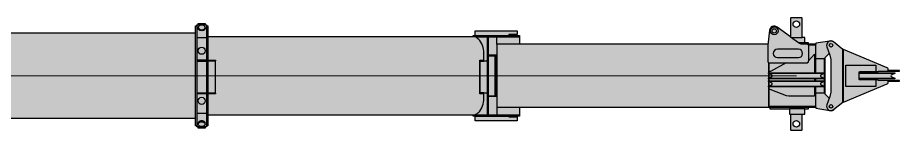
# Model space of a CAD drawing. Header units: millimetres. Extents: x -4300 to 16918, y -16722 to 12457.
# Drawn here: x 9532 to 16918, y -12677 to -11737 of the extents above; entities that cross this region are included whole.
import ezdxf

# ---------------------------------------------------------------- set-up
doc = ezdxf.new("R2010")
doc.units = ezdxf.units.MM
doc.set_wipeout_variables(frame=1)
doc.layers.add('Техника KA-1300SL', color=250, linetype='Continuous')
doc.layers.add('Техника KA-1300SL Штрих', color=7, linetype='Continuous', true_color=0xffe79e)

# ---------------------------------------------------------------- blocks, each defined once
blk = doc.blocks.new('KA-1300SL-20230729.074621')
at = {"color": 0, "linetype": 'ByBlock', "lineweight": -2, "ltscale": 30, "transparency": 16777216}
blk.add_wipeout([(254, 31.5), (254, 23.1), (226.2, 11.5), (226.2, 11.5), (220.6, 6.9), (218.5, 0), (220.6, -6.9), (226.2, -11.5), (226.2, -11.5), (254, -23.1), (254, -31.5), (0, -31.5), (-254, -31.5), (-254, -23.1), (-226.2, -11.5), (-226.2, -11.5), (-220.6, -6.9), (-218.5, 0), (-220.6, 6.9), (-226.2, 11.5), (-226.2, 11.5), (-254, 23.1), (-254, 31.5), (0, 31.5)], dxfattribs=at)
at = {"layer": 'Техника KA-1300SL Штрих', "ltscale": 30, "transparency": 16777216}
h = blk.add_hatch(color=256, dxfattribs=at)
h.dxf.hatch_style = 1
h.set_gradient(color1=(132, 132, 132), tint=1, name='CYLINDER')
edge = h.paths.add_edge_path()
edge.add_line((0, 31.5), (254, 31.5))
edge.add_line((254, 31.5), (254, 23.1))
edge.add_line((254, 23.1), (226.2, 11.5))
edge.add_arc((231, 0), 12.5, 112.50114, 247.49886)
edge.add_line((226.2, -11.5), (254, -23.1))
edge.add_line((254, -23.1), (254, -31.5))
edge.add_line((254, -31.5), (0, -31.5))
edge.add_line((0, -31.5), (-254, -31.5))
edge.add_line((-254, -31.5), (-254, -23.1))
edge.add_line((-254, -23.1), (-226.2, -11.5))
edge.add_arc((-231, 0), 12.5, 292.50114, 427.49886)
edge.add_line((-226.2, 11.5), (-254, 23.1))
edge.add_line((-254, 23.1), (-254, 31.5))
edge.add_line((-254, 31.5), (0, 31.5))
at = {"color": 0, "linetype": 'ByBlock', "lineweight": -2, "ltscale": 30, "transparency": 16777216}
blk.add_lwpolyline([(0, 31.5), (254, 31.5), (254, 23.1), (226.2, 11.5, 0.668164), (226.2, -11.5), (254, -23.1), (254, -31.5), (0, -31.5), (-254, -31.5), (-254, -23.1), (-226.2, -11.5, 0.668164), (-226.2, 11.5), (-254, 23.1), (-254, 31.5)], format="xyb", close=True, dxfattribs=at)
at = {"color": 0, "linetype": 'ByBlock', "lineweight": 9, "ltscale": 30, "transparency": 16777216}
for points in [[(-254, 23.1), (254, 23.1)], [(254, -23.1), (-254, -23.1)]]:
    blk.add_lwpolyline(points, dxfattribs=at)
blk = doc.blocks.new('KA-1300SL-20231017.141251')
at = {"color": 0, "linetype": 'ByBlock', "lineweight": -2, "ltscale": 30, "transparency": 16777216, "xscale": 0.9229999999999999, "yscale": 0.8095238095238095, "zscale": 0.8095238095238095, "rotation": 89.99999999999999}
blk.add_blockref('KA-1300SL-20230729.074621', (0, 300), dxfattribs=at)
at = {"color": 0, "linetype": 'ByBlock', "lineweight": -2, "transparency": 16777216}
blk.add_wipeout([(-34.5, 237.7), (-34.5, 394.7), (-39, 394.7), (-39, 572.9), (-43.5, 572.9), (-43.5, 482.9), (-43.5, 482.9), (-43.9, 481), (-45, 479.4), (-46.6, 478.4), (-48.5, 478), (-48.5, 478), (-58.3, 478), (-58.3, 478), (-61.2, 477.6), (-63.9, 476.3), (-66, 474.4), (-67.6, 471.8), (-67.6, 471.8), (-220, 105.5), (-220, 98.4), (-282.4, 21.4), (-282.4, 21.4), (-289.7, 6.2), (-289.2, -10.8), (-280.8, -25.5), (-266.6, -34.7), (-249.8, -36.3), (-242.8, -34.5), (-171.7, -8.3), (-137.2, -2.2), (137.2, -2.2), (171.7, -8.3), (242.8, -34.5), (242.8, -34.5), (259.6, -36.4), (275.4, -30.2), (286.5, -17.5), (290.5, -1), (286.4, 15.4), (282.4, 21.4), (220, 98.4), (220, 105.5), (67.6, 471.8), (67.6, 471.8), (66, 474.4), (63.9, 476.3), (61.2, 477.6), (58.3, 478), (58.3, 478), (48.5, 478), (48.5, 478), (46.6, 478.4), (45, 479.4), (43.9, 481), (43.5, 482.9), (43.5, 482.9), (43.5, 572.9), (39, 572.9), (39, 394.7), (34.5, 394.7), (34.5, 237.7), (30, 234.9), (-30, 234.9)], dxfattribs=at)
at = {"layer": 'Техника KA-1300SL Штрих', "transparency": 16777216}
h = blk.add_hatch(color=256, dxfattribs=at)
h.dxf.hatch_style = 1
edge = h.paths.add_edge_path()
edge.add_line((-30, 234.9), (-34.5, 237.7))
edge.add_line((-34.5, 237.7), (-34.5, 394.7))
edge.add_line((-34.5, 394.7), (-39, 394.7))
edge.add_line((-39, 394.7), (-39, 572.9))
edge.add_line((-39, 572.9), (-43.5, 572.9))
edge.add_line((-43.5, 572.9), (-43.5, 482.9))
edge.add_arc((-48.5, 483), 5.02, 270.08509, 359.10222, ccw=False)
edge.add_line((-48.5, 478), (-58.3, 478))
edge.add_arc((-58.3, 468), 9.98, 89.95374, 157.52738)
edge.add_line((-67.6, 471.8), (-220, 105.5))
edge.add_line((-220, 105.5), (-220, 98.4))
edge.add_line((-220, 98.4), (-282.4, 21.4))
edge.add_arc((-255, -1.2), 35.5, 140.4213, 290.24929)
edge.add_line((-242.8, -34.5), (-171.7, -8.3))
edge.add_line((-171.7, -8.3), (-137.2, -2.2))
edge.add_line((-137.2, -2.2), (137.2, -2.2))
edge.add_line((137.2, -2.2), (171.7, -8.3))
edge.add_line((171.7, -8.3), (242.8, -34.5))
edge.add_arc((255, -1.2), 35.5, 249.75071, 399.5787)
edge.add_line((282.4, 21.4), (220, 98.4))
edge.add_line((220, 98.4), (220, 105.5))
edge.add_line((220, 105.5), (67.6, 471.8))
edge.add_arc((58.3, 468), 9.98, 22.47262, 90.04626)
edge.add_line((58.3, 478), (48.5, 478))
edge.add_arc((48.5, 483), 5.02, 180.89778, 269.91491, ccw=False)
edge.add_line((43.5, 482.9), (43.5, 572.9))
edge.add_line((43.5, 572.9), (39, 572.9))
edge.add_line((39, 572.9), (39, 394.7))
edge.add_line((39, 394.7), (34.5, 394.7))
edge.add_line((34.5, 394.7), (34.5, 237.7))
edge.add_line((34.5, 237.7), (30, 234.9))
edge.add_line((30, 234.9), (-30, 234.9))
at = {"color": 0, "linetype": 'ByBlock', "lineweight": -2, "transparency": 16777216}
blk.add_lwpolyline([(-30, 234.9), (-34.5, 237.7), (-34.5, 394.7), (-39, 394.7), (-39, 572.9), (-43.5, 572.9), (-43.5, 482.9, -0.409198), (-48.5, 478), (-58.3, 478, 0.303698), (-67.6, 471.8), (-220, 105.5), (-220, 98.4), (-282.4, 21.4, 0.766135), (-242.8, -34.5), (-171.7, -8.3), (-137.2, -2.2), (137.2, -2.2), (171.7, -8.3), (242.8, -34.5, 0.766135), (282.4, 21.4), (220, 98.4), (220, 105.5), (67.6, 471.8, 0.303698), (58.3, 478), (48.5, 478, -0.409198), (43.5, 482.9), (43.5, 572.9), (39, 572.9), (39, 394.7), (34.5, 394.7), (34.5, 237.7), (30, 234.9)], format="xyb", close=True, dxfattribs=at)
for points in [[(35, 374.8), (90, 374.8), (90, 123.5), (-90, 123.5), (-90, 374.8), (-35, 374.8)], [(220, 105.5), (-220, 105.5)], [(220, 98.4), (-220, 98.4)]]:
    blk.add_lwpolyline(points, dxfattribs=at)
for centre in [(-255.1, 0), (255.1, 0)]:
    blk.add_circle(centre, 15.1, dxfattribs=at)
blk = doc.blocks.new('KA-1300SL-20230312.210725')
at = {"color": 0, "linetype": 'ByBlock', "lineweight": -2, "transparency": 16777216}
blk.add_wipeout([(-316, -230), (-316, -230), (-324.6, -244.7), (-325.6, -261.7), (-318.6, -277.3), (-305.2, -287.9), (-288.4, -291.1), (-279.9, -289.7), (-162, -271), (-162, -263), (-102, -263), (-102, -275), (-69.9, -275), (-69.9, -320), (-50, -320), (-50, -482), (-47, -485), (47, -485), (50, -482), (50, -325.6), (161.4, -407.3), (161.4, -407.3), (177.9, -414.3), (195.9, -413.5), (211.7, -404.8), (222.1, -390.1), (224.8, -379.6), (239, -257), (239, -117), (229, -107), (229, 263), (223, 263), (223, 275), (57, 275), (57, 320), (50, 320), (50, 452), (47, 455), (-47, 455), (-50, 452), (-50, 320), (-69.9, 320), (-69.9, 275), (-102, 275), (-102, 263), (-162, 263), (-162, 271), (-279.9, 289.7), (-279.9, 289.7), (-297, 290.5), (-312.5, 283.4), (-323, 269.9), (-326.1, 253.2), (-321.2, 236.8), (-316, 230), (-241.5, 152.5), (-241.5, -152.5)], dxfattribs=at)
at = {"layer": 'Техника KA-1300SL Штрих', "ltscale": 30, "transparency": 16777216}
h = blk.add_hatch(color=256, dxfattribs=at)
h.dxf.hatch_style = 1
edge = h.paths.add_edge_path()
edge.add_line((-241.5, -152.5), (-316, -230))
edge.add_arc((-290.2, -255.1), 36, 135.74524, 286.52399)
edge.add_line((-279.9, -289.7), (-162, -271))
edge.add_line((-162, -271), (-162, -263))
edge.add_line((-162, -263), (-102, -263))
edge.add_line((-102, -263), (-102, -275))
edge.add_line((-102, -275), (-69.9, -275))
edge.add_line((-69.9, -275), (-69.9, -320))
edge.add_line((-69.9, -320), (-50, -320))
edge.add_line((-50, -320), (-50, -482))
edge.add_line((-50, -482), (-47, -485))
edge.add_line((-47, -485), (47, -485))
edge.add_line((47, -485), (50, -482))
edge.add_line((50, -482), (50, -325.6))
edge.add_line((50, -325.6), (161.4, -407.3))
edge.add_arc((185, -374.9), 40, 233.81429, 353.29285)
edge.add_line((224.8, -379.6), (239, -257))
edge.add_line((239, -257), (239, -117))
edge.add_line((239, -117), (229, -107))
edge.add_line((229, -107), (229, 263))
edge.add_line((229, 263), (223, 263))
edge.add_line((223, 263), (223, 275))
edge.add_line((223, 275), (57, 275))
edge.add_line((57, 275), (57, 320))
edge.add_line((57, 320), (50, 320))
edge.add_line((50, 320), (50, 452))
edge.add_line((50, 452), (47, 455))
edge.add_line((47, 455), (-47, 455))
edge.add_line((-47, 455), (-50, 452))
edge.add_line((-50, 452), (-50, 320))
edge.add_line((-50, 320), (-69.9, 320))
edge.add_line((-69.9, 320), (-69.9, 275))
edge.add_line((-69.9, 275), (-102, 275))
edge.add_line((-102, 275), (-102, 263))
edge.add_line((-102, 263), (-162, 263))
edge.add_line((-162, 263), (-162, 271))
edge.add_line((-162, 271), (-279.9, 289.7))
edge.add_arc((-290.2, 255.1), 36, 73.47601, 224.25476)
edge.add_line((-316, 230), (-241.5, 152.5))
edge.add_line((-241.5, 152.5), (-241.5, -152.5))
edge = h.paths.add_edge_path(flags=16)
edge.add_arc((0, 400), 27.5, 0, 360)
edge = h.paths.add_edge_path(flags=16)
edge.add_arc((0, -430), 27.5, 0, 360)
at = {"color": 0, "linetype": 'ByBlock', "lineweight": -2, "transparency": 16777216}
for points in [[(-241.5, -152.5), (-316, -230, 0.77274), (-279.9, -289.7), (-162, -271), (-162, -263), (-102, -263), (-102, -275), (-69.9, -275), (-69.9, -320), (-50, -320), (-50, -482), (-47, -485), (47, -485), (50, -482), (50, -325.6), (161.4, -407.3, 0.574321), (224.8, -379.6), (239, -257), (239, -117), (229, -107), (229, 263), (223, 263), (223, 275), (57, 275), (57, 320), (50, 320), (50, 452), (47, 455), (-47, 455), (-50, 452), (-50, 320), (-69.9, 320), (-69.9, 275), (-102, 275), (-102, 263), (-162, 263), (-162, 271), (-279.9, 289.7, 0.77274), (-316, 230), (-241.5, 152.5)], [(-17.8, -152, 1), (-17.8, -222), (159, -222, 1), (159, -152)]]:
    blk.add_lwpolyline(points, format="xyb", close=True, dxfattribs=at)
for points in [[(50, 320), (-50, 320)], [(-162, 263), (-162, -263)], [(-161, 257), (229, 257)], [(223, 263), (-102, 263)], [(-69.9, 275), (57, 275)], [(229, -107), (-91, -107), (-101, -117), (-101, -125.2), (-153, -179.2), (-153, 170), (63, 170), (82, 168.2), (219, 115), (229, 115)], [(-161, -145), (-232.8, -145), (-232.8, 145), (-161, 145)], [(84.7, -107), (217.5, -37), (229, -37)], [(-161, -257), (-101, -257)], [(-95, -263), (-102, -263)], [(-69.9, -275), (-19.2, -275)], [(42.3, -320), (-50, -320)]]:
    blk.add_lwpolyline(points, dxfattribs=at)
blk.add_lwpolyline([(50, -325.6), (-16.8, -276.7, 0.159255), (-46.4, -267), (-91, -267), (-101, -257), (-101, -125.2)], format="xyb", dxfattribs=at)
for centre, radius in [((0, 400), 27.5), ((-290.2, 255.1), 15.1), ((-290.2, -255.1), 15.1), ((185, -375), 32.5), ((185, -375), 18), ((0, -430), 27.5)]:
    blk.add_circle(centre, radius, dxfattribs=at)
at = {"color": 0, "linetype": 'ByBlock', "lineweight": -2, "ltscale": 30, "transparency": 16777216, "xscale": 0.9229999999999999, "yscale": 0.8095238095238095, "zscale": 0.8095238095238095, "rotation": 180}
blk.add_blockref('KA-1300SL-20230729.074621', (0, 67.5), dxfattribs=at)
blk.add_blockref('KA-1300SL-20230729.074621', (0, 0), dxfattribs=at)
at = {"color": 0, "linetype": 'ByBlock', "lineweight": -2, "transparency": 16777216, "rotation": 90}
blk.add_blockref('KA-1300SL-20231017.141251', (-290.2, 0), dxfattribs=at)
blk = doc.blocks.new('KA-1300SL-20230312.205345')
at = {"color": 0, "linetype": 'ByBlock', "lineweight": -2, "transparency": 16777216}
blk.add_wipeout([(-297.9, 263), (-297.9, 336.5), (-207.9, 336.5), (-207.9, 343.5), (-277.9, 343.5), (-277.9, 376.5), (74.4, 376.5), (74.4, 336.5), (92.1, 336.5), (92.1, 326.5), (68.9, 326.5), (68.9, 321.5), (68.9, 321.5), (59.2, 316.3), (50.3, 309.9), (42.3, 302.4), (35.3, 294), (35.3, 294), (35.3, 294), (19.5, 266.5), (8.1, 236.8), (1.6, 205.7), (0, 174), (0, 174), (0, 150.5), (35.1, 150.5), (35.1, 144.5), (0, 144.5), (0, 141), (34.3, 141), (34.3, -121), (0, -121), (0, -124.5), (35.1, -124.5), (35.1, -130.5), (0, -130.5), (0, -174), (0, -174), (1.6, -205.7), (8.1, -236.8), (19.5, -266.5), (35.3, -294), (35.3, -294), (35.3, -294), (42.3, -302.4), (50.3, -309.9), (59.2, -316.3), (68.9, -321.5), (68.9, -321.5), (68.9, -326.5), (92.1, -326.5), (92.1, -336.5), (74.4, -336.5), (74.4, -376.5), (-277.9, -376.5), (-277.9, -343.5), (-207.9, -343.5), (-207.9, -336.5), (-297.9, -336.5), (-297.9, -263), (-107.9, -263), (-107.9, 263)], dxfattribs=at)
at = {"layer": 'Техника KA-1300SL Штрих', "ltscale": 30, "transparency": 16777216}
h = blk.add_hatch(color=256, dxfattribs=at)
h.dxf.hatch_style = 1
edge = h.paths.add_edge_path()
edge.add_line((-107.9, 263), (-297.9, 263))
edge.add_line((-297.9, 263), (-297.9, 336.5))
edge.add_line((-297.9, 336.5), (-207.9, 336.5))
edge.add_line((-207.9, 336.5), (-207.9, 343.5))
edge.add_line((-207.9, 343.5), (-277.9, 343.5))
edge.add_line((-277.9, 343.5), (-277.9, 376.5))
edge.add_line((-277.9, 376.5), (74.4, 376.5))
edge.add_line((74.4, 376.5), (74.4, 336.5))
edge.add_line((74.4, 336.5), (92.1, 336.5))
edge.add_line((92.1, 336.5), (92.1, 326.5))
edge.add_line((92.1, 326.5), (68.9, 326.5))
edge.add_line((68.9, 326.5), (68.9, 321.5))
edge.add_arc((104.4, 243.9), 85.3, 114.63853, 144.07349)
edge.add_arc((201.6, 179.8), 201.7, 145.52231, 181.65831)
edge.add_line((0, 174), (0, 150.5))
edge.add_line((0, 150.5), (35.1, 150.5))
edge.add_line((35.1, 150.5), (35.1, 144.5))
edge.add_line((35.1, 144.5), (0, 144.5))
edge.add_line((0, 144.5), (0, 141))
edge.add_line((0, 141), (34.3, 141))
edge.add_line((34.3, 141), (34.3, -121))
edge.add_line((34.3, -121), (0, -121))
edge.add_line((0, -121), (0, -124.5))
edge.add_line((0, -124.5), (35.1, -124.5))
edge.add_line((35.1, -124.5), (35.1, -130.5))
edge.add_line((35.1, -130.5), (0, -130.5))
edge.add_line((0, -130.5), (0, -174))
edge.add_arc((201.6, -179.8), 201.7, 178.34169, 214.47769)
edge.add_arc((104.4, -243.9), 85.3, 215.92651, 245.36147)
edge.add_line((68.9, -321.5), (68.9, -326.5))
edge.add_line((68.9, -326.5), (92.1, -326.5))
edge.add_line((92.1, -326.5), (92.1, -336.5))
edge.add_line((92.1, -336.5), (74.4, -336.5))
edge.add_line((74.4, -336.5), (74.4, -376.5))
edge.add_line((74.4, -376.5), (-277.9, -376.5))
edge.add_line((-277.9, -376.5), (-277.9, -343.5))
edge.add_line((-277.9, -343.5), (-207.9, -343.5))
edge.add_line((-207.9, -343.5), (-207.9, -336.5))
edge.add_line((-207.9, -336.5), (-297.9, -336.5))
edge.add_line((-297.9, -336.5), (-297.9, -263))
edge.add_line((-297.9, -263), (-107.9, -263))
edge.add_line((-107.9, -263), (-107.9, 263))
h.paths.add_polyline_path([(34.3, 141), (-29.2, 141), (-29.2, -121), (34.3, -121)], flags=17)
h = blk.add_hatch(color=256, dxfattribs=at)
h.dxf.hatch_style = 1
h.set_gradient(color1=(173, 173, 173), tint=1, name='CYLINDER')
h.paths.add_polyline_path([(34.3, 141), (-29.2, 141), (-29.2, -121), (34.3, -121)])
at = {"color": 0, "linetype": 'ByBlock', "lineweight": -2, "transparency": 16777216}
blk.add_lwpolyline([(-107.9, 263), (-297.9, 263), (-297.9, 336.5), (-207.9, 336.5), (-207.9, 343.5), (-277.9, 343.5), (-277.9, 376.5), (74.4, 376.5), (74.4, 336.5), (92.1, 336.5), (92.1, 326.5), (68.9, 326.5), (68.9, 321.5, 0.129145), (35.3, 294, 0.158993), (0, 174), (0, 150.5), (35.1, 150.5), (35.1, 144.5), (0, 144.5), (0, 141), (34.3, 141), (34.3, -121), (0, -121), (0, -124.5), (35.1, -124.5), (35.1, -130.5), (0, -130.5), (0, -174, 0.158993), (35.3, -294, 0.129145), (68.9, -321.5), (68.9, -326.5), (92.1, -326.5), (92.1, -336.5), (74.4, -336.5), (74.4, -376.5), (-277.9, -376.5), (-277.9, -343.5), (-207.9, -343.5), (-207.9, -336.5), (-297.9, -336.5), (-297.9, -263), (-107.9, -263)], format="xyb", close=True, dxfattribs=at)
for points in [[(68.9, 326.5), (-297.9, 326.5)], [(74.4, 336.5), (-207.9, 336.5)], [(-107.9, 263), (-107.9, 326.5)], [(-37.9, 326.5), (-37.9, -326.5)], [(-29.9, 326.5), (-29.9, -326.5)], [(-107.9, 171.5), (-37.9, 171.5)], [(-37.9, 166.5), (-107.9, 166.5)], [(-99.9, -166.5), (-99.9, 166.5)], [(-91.9, -166.5), (-91.9, 166.5)], [(-37.9, -166.5), (-107.9, -166.5)], [(-107.9, -171.5), (-37.9, -171.5)], [(-107.9, -263), (-107.9, -326.5)], [(68.9, -326.5), (-297.9, -326.5)], [(74.4, -336.5), (-207.9, -336.5)]]:
    blk.add_lwpolyline(points, dxfattribs=at)
blk.add_lwpolyline([(34.3, 141), (-29.2, 141), (-29.2, -121), (34.3, -121)], close=True, dxfattribs=at)
blk = doc.blocks.new('KA-1300SL-20230312.205046')
at = {"color": 0, "linetype": 'ByBlock', "lineweight": -2, "transparency": 16777216}
blk.add_wipeout([(-167, 144.5), (-167, 150.5), (-102, 150.5), (-102, 417.5), (-92, 417.5), (-92, 425.5), (-81, 425.5), (-81, 437.5), (-21, 437.5), (-21, 425.5), (-10, 425.5), (-10, 417.5), (0, 417.5), (0, -417.5), (-10, -417.5), (-10, -425.5), (-21, -425.5), (-21, -437.5), (-81, -437.5), (-81, -425.5), (-92, -425.5), (-92, -417.5), (-102, -417.5), (-102, -130.7), (-167, -130.7), (-167, -124.7), (-102, -124.7), (-102, 144.5)], dxfattribs=at)
for p, q in [((-81.1, 403.1), (-81.1, 395.6)), ((-21.4, 403.1), (-21.4, 395.6)), ((-81.1, -403.1), (-81.1, -395.6)), ((-21.4, -403.1), (-21.4, -395.6))]:
    blk.add_line(p, q, dxfattribs=at)
for points in [[(-81, 425.5), (-21, 425.5)], [(-10, -417.5), (-10, 417.5)], [(-92, 316.1), (-10, 316.1)], [(-92, -316.1), (-10, -316.1)], [(-81, -425.5), (-21, -425.5)]]:
    blk.add_lwpolyline(points, dxfattribs=at)
for centre in [(-51, 209.5), (-51, -209.5)]:
    blk.add_circle(centre, 30, dxfattribs=at)
blk.add_ellipse((-51.3, 403.8), major_axis=(-29.8, -0.7), ratio=0.670595, dxfattribs=at)
blk.add_ellipse((-51.3, 396.3), major_axis=(-29.8, -0.7), ratio=0.670595, start_param=6.253066, end_param=9.424778, dxfattribs=at)
at = {"color": 0, "linetype": 'ByBlock', "lineweight": -2, "transparency": 16777216, "extrusion": (0, 0, -1)}
blk.add_ellipse((-51.3, -396.3), major_axis=(-29.8, 0.7), ratio=0.670595, start_param=6.253066, end_param=9.424778, dxfattribs=at)
blk.add_ellipse((-51.3, -403.8), major_axis=(-29.8, 0.7), ratio=0.670595, dxfattribs=at)
at = {"color": 0, "linetype": 'ByBlock', "lineweight": -2, "transparency": 16777216}
blk.add_wipeout([(-166.2, -121), (-102.7, -121), (-102.7, 141), (-166.2, 141)], dxfattribs=at)
at = {"layer": 'Техника KA-1300SL Штрих', "ltscale": 30, "transparency": 16777216}
h = blk.add_hatch(color=256, dxfattribs=at)
h.dxf.hatch_style = 1
h.paths.add_polyline_path([(-102, 144.5), (-167, 144.5), (-167, 150.5), (-102, 150.5), (-102, 417.5), (-92, 417.5), (-92, 425.5), (-81, 425.5), (-81, 437.5), (-21, 437.5), (-21, 425.5), (-10, 425.5), (-10, 417.5), (0, 417.5), (0, -417.5), (-10, -417.5), (-10, -425.5), (-21, -425.5), (-21, -437.5), (-81, -437.5), (-81, -425.5), (-92, -425.5), (-92, -417.5), (-102, -417.5), (-102, -130.7), (-167, -130.7), (-167, -124.7), (-102, -124.7)])
h = blk.add_hatch(color=256, dxfattribs=at)
h.dxf.hatch_style = 1
h.set_gradient(color1=(173, 173, 173), tint=1, name='CYLINDER')
h.paths.add_polyline_path([(-166.2, 141), (-166.2, -121), (-102.7, -121), (-102.7, 141)])
at = {"color": 0, "linetype": 'ByBlock', "lineweight": -2, "transparency": 16777216}
for points in [[(-102, 144.5), (-167, 144.5), (-167, 150.5), (-102, 150.5), (-102, 417.5), (-92, 417.5), (-92, 425.5), (-81, 425.5), (-81, 437.5), (-21, 437.5), (-21, 425.5), (-10, 425.5), (-10, 417.5), (0, 417.5), (0, -417.5), (-10, -417.5), (-10, -425.5), (-21, -425.5), (-21, -437.5), (-81, -437.5), (-81, -425.5), (-92, -425.5), (-92, -417.5), (-102, -417.5), (-102, -130.7), (-167, -130.7), (-167, -124.7), (-102, -124.7)], [(-166.2, 141), (-166.2, -121), (-102.7, -121), (-102.7, 141)]]:
    blk.add_lwpolyline(points, close=True, dxfattribs=at)
for points in [[(-92, -417.5), (-92, 417.5)], [(-102, 144.5), (-102, 150.5)], [(-92, 149.5), (-10, 149.5)], [(-10, 142.5), (-92, 142.5)], [(-102, -124.7), (-102, -130.7)], [(-10, -122.7), (-92, -122.7)], [(-92, -129.7), (-10, -129.7)]]:
    blk.add_lwpolyline(points, dxfattribs=at)
blk = doc.blocks.new('*U66')
at = {"color": 0, "linetype": 'ByBlock', "lineweight": -2, "ltscale": 30, "transparency": 16777216}
blk.add_wipeout([(-15826, 263), (-15826, -263), (1739.8, -263), (1739.8, 263)], dxfattribs=at)
at = {"layer": 'Техника KA-1300SL Штрих', "ltscale": 30, "true_color": 0xadadad, "transparency": 16777216}
h = blk.add_hatch(color=253, dxfattribs=at)
h.dxf.hatch_style = 1
h.paths.add_polyline_path([(-15826, 263), (-15826, -263), (1739.8, -263), (1739.8, 263)])
at = {"color": 0, "linetype": 'ByBlock', "lineweight": -2, "ltscale": 30, "transparency": 16777216}
blk.add_lwpolyline([(-15826, 263), (-15826, -263), (1739.8, -263), (1739.8, 263)], close=True, dxfattribs=at)
blk.add_blockref('KA-1300SL-20230312.210725', (-16055, 0), dxfattribs=at)
blk.add_wipeout([(-13438.7, 326.5), (-13438.7, -326.5), (1739.8, -326.5), (1739.8, 326.5)], dxfattribs=at)
at = {"layer": 'Техника KA-1300SL Штрих', "ltscale": 30, "true_color": 0xadadad, "transparency": 16777216}
h = blk.add_hatch(color=253, dxfattribs=at)
h.dxf.hatch_style = 1
h.paths.add_polyline_path([(-13438.7, 326.5), (-13438.7, -326.5), (1739.8, -326.5), (1739.8, 326.5)])
at = {"color": 0, "linetype": 'ByBlock', "lineweight": -2, "ltscale": 30, "transparency": 16777216}
blk.add_lwpolyline([(-13438.7, 326.5), (-13438.7, -326.5), (1739.8, -326.5), (1739.8, 326.5)], close=True, dxfattribs=at)
blk.add_blockref('KA-1300SL-20230312.205345', (-13438.7, 0), dxfattribs=at)
blk.add_wipeout([(-11022.5, 354.5), (-11022.5, -354.5), (1739.8, -354.5), (1739.8, 354.5)], dxfattribs=at)
at = {"layer": 'Техника KA-1300SL Штрих', "ltscale": 30, "true_color": 0xadadad, "transparency": 16777216}
h = blk.add_hatch(color=253, dxfattribs=at)
h.dxf.hatch_style = 1
h.paths.add_polyline_path([(-11022.5, 354.5), (-11022.5, -354.5), (1739.8, -354.5), (1739.8, 354.5)])
at = {"color": 0, "linetype": 'ByBlock', "lineweight": -2, "ltscale": 30, "transparency": 16777216}
blk.add_lwpolyline([(-11022.5, 354.5), (-11022.5, -354.5), (1739.8, -354.5), (1739.8, 354.5)], close=True, dxfattribs=at)
blk.add_blockref('KA-1300SL-20230312.205046', (-11022.5, 0), dxfattribs=at)
at = {"color": 0, "linetype": 'ByBlock', "lineweight": 5, "ltscale": 30, "transparency": 16777216}
blk.add_lwpolyline([(0, 0), (-16055, 0)], dxfattribs=at)

msp = doc.modelspace()

# ---------------------------------------------------------------- block references
at = {"layer": 'Техника KA-1300SL', "transparency": 33554687, "rotation": 180}
msp.add_blockref('*U66', (0, -12221.9), dxfattribs=at)

doc.saveas('drawing.dxf')
